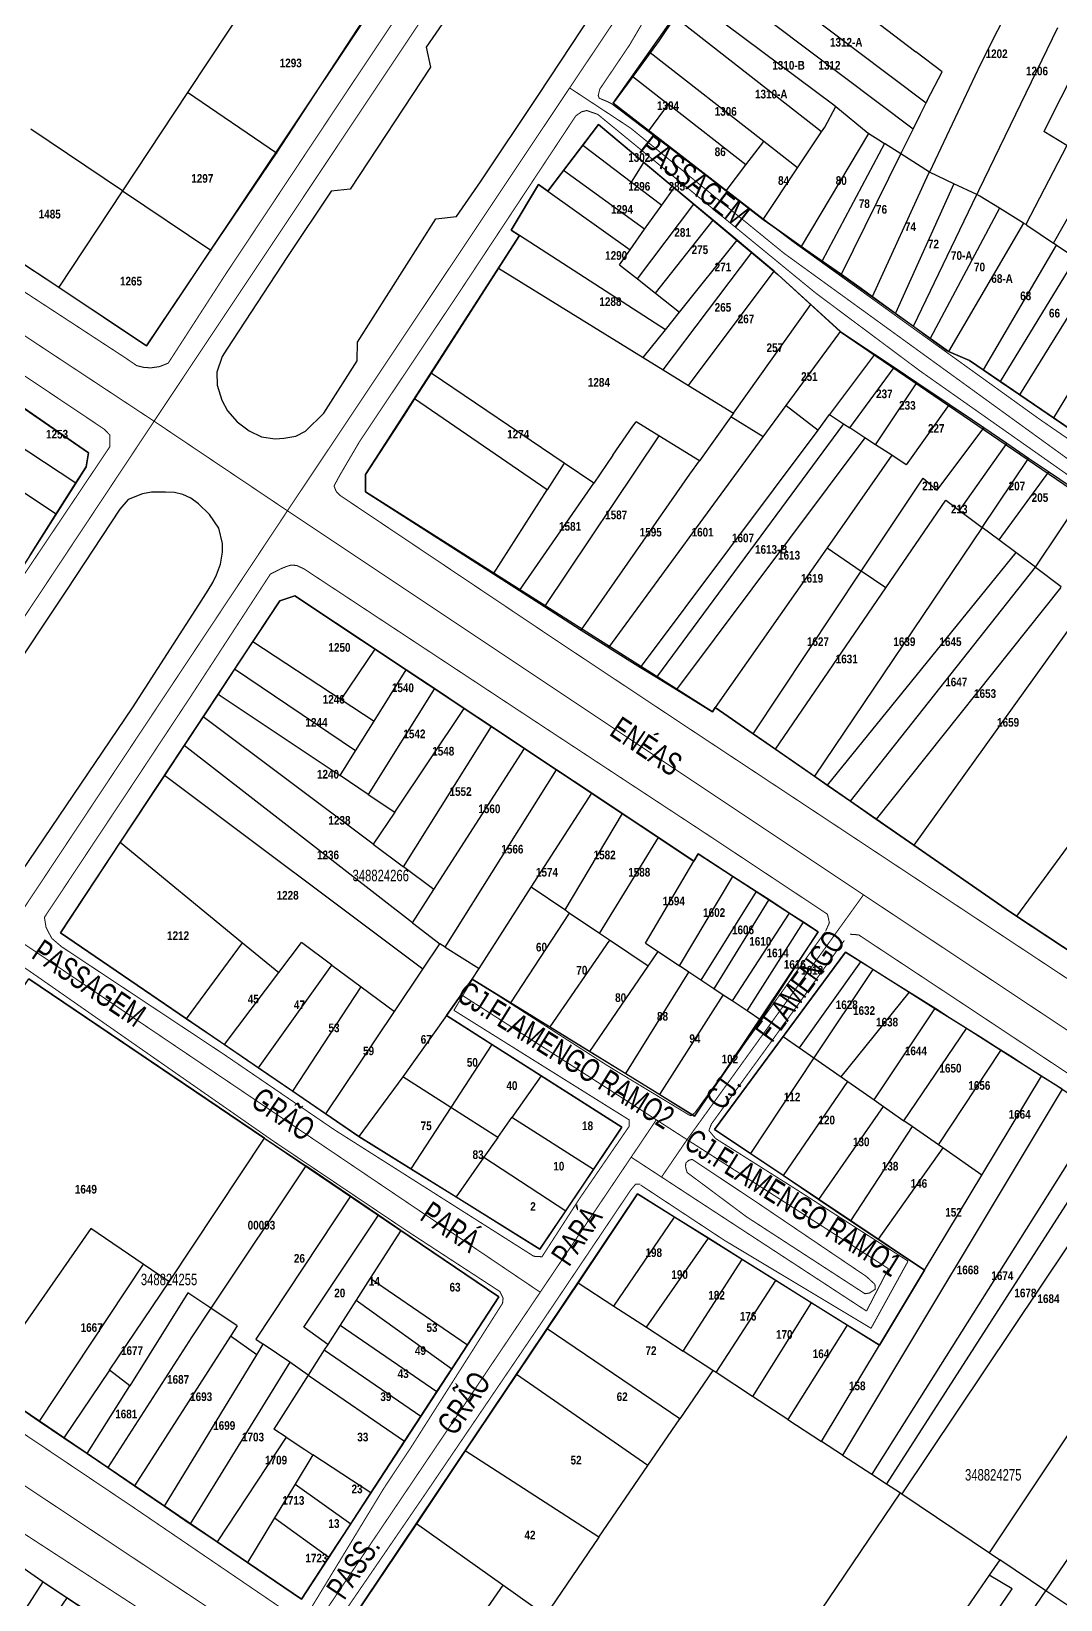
# Model space of a CAD drawing. Extents: x 203136 to 205923, y 4839890 to 4842982.
# Drawn here: x 204368.9 to 204547.4, y 4841901 to 4842173.1 of the extents above; entities that cross this region are included whole.
import ezdxf
from ezdxf.enums import TextEntityAlignment as Align

# ---------------------------------------------------------------- set-up
doc = ezdxf.new("R2010")
doc.units = 0
doc.header["$LTSCALE"] = 1.5
doc.header["$MEASUREMENT"] = 0
for name, color, linetype in [('CD_MALHA_LOTES', 40, 'CONTINUOUS'), ('CD_TXT_QUADRA', 7, 'CONTINUOUS'), ('RU-QUADRAS', 210, 'CONTINUOUS'), ('SV-EIXO-RUA-PAV', 20, 'CONTINUOUS'), ('SV-RUA-PAVIM-S-GUIA-C-GUIA', 7, 'CONTINUOUS'), ('SV-TXT-RUA-PAV-S-GUIA-C-GUIA', 7, 'CONTINUOUS'), ('Th_NmrPort', 1, 'CONTINUOUS')]:
    doc.layers.add(name, color=color, linetype=linetype)
doc.styles.add('ARIAL', font='ARIAL.TTF')
doc.styles.get("Standard").update_dxf_attribs({"font": 'swisscbo.ttf'})

msp = doc.modelspace()

# ---------------------------------------------------------------- linework, layer by layer
at = {"layer": 'CD_MALHA_LOTES', "linetype": 'Continuous'}
for p, q in [((204491.65, 4842192.95), (204522.32, 4842169.55)), ((204413.11, 4842188.38), (204395.97, 4842162.48)), ((204488.37, 4842187.63), (204524.1, 4842160.71)), ((204543.96, 4842188.12), (204533.51, 4842167.38)), ((204521.85, 4842156.14), (204485.71, 4842183.32)), ((204482.92, 4842179.13), (204508.08, 4842160.32)), ((204556.49, 4842179.51), (204544.51, 4842155.71)), ((204411.39, 4842151.94), (204428.27, 4842177.79)), ((204480.52, 4842175.56), (204477.81, 4842171.52)), ((204505.97, 4842155.63), (204480.52, 4842175.56)), ((204546.88, 4842173.68), (204533.2, 4842145.43)), ((204477.81, 4842171.52), (204476.24, 4842169.38)), ((204546.19, 4842136.31), (204566.69, 4842172.49)), ((204476.24, 4842169.38), (204473.21, 4842165.26)), ((204495.95, 4842153.96), (204476.24, 4842169.38)), ((204526.88, 4842166.07), (204522.32, 4842169.55)), ((204533.51, 4842167.38), (204524.67, 4842148.65)), ((204473.21, 4842165.26), (204469.78, 4842160.61)), ((204473.21, 4842165.26), (204479.36, 4842160.45)), ((204524.29, 4842161.09), (204526.88, 4842166.07)), ((204395.97, 4842162.48), (204384.68, 4842145.41)), ((204411.39, 4842151.94), (204395.97, 4842162.48)), ((204469.78, 4842160.61), (204475.94, 4842155.85)), ((204479.36, 4842160.45), (204475.94, 4842155.85)), ((204492.85, 4842149.91), (204479.36, 4842160.45)), ((204506.54, 4842156.48), (204508.43, 4842160.04)), ((204508.08, 4842160.32), (204508.43, 4842160.04)), ((204508.43, 4842160.04), (204514.07, 4842155.41)), ((204523.12, 4842158.72), (204524.1, 4842160.71)), ((204524.29, 4842161.09), (204524.1, 4842160.71)), ((204467.24, 4842156.9), (204464.55, 4842153.35)), ((204475.1, 4842150.35), (204467.24, 4842156.9)), ((204505.97, 4842155.63), (204506.54, 4842156.48)), ((204521.85, 4842156.14), (204523.12, 4842158.72)), ((204384.68, 4842145.41), (204368.8, 4842156.1)), ((204475.94, 4842155.85), (204489.42, 4842145.44)), ((204492.85, 4842149.91), (204495.95, 4842153.96)), ((204501.8, 4842149.38), (204495.95, 4842153.96)), ((204501.8, 4842149.38), (204505.97, 4842155.63)), ((204502.5, 4842135.77), (204514.17, 4842155.35)), ((204516.88, 4842153.62), (204506.09, 4842133.27)), ((204514.17, 4842155.35), (204514.07, 4842155.41)), ((204514.17, 4842155.35), (204515.88, 4842154.26)), ((204515.88, 4842154.26), (204516.88, 4842153.62)), ((204519.71, 4842151.81), (204516.88, 4842153.62)), ((204519.71, 4842151.81), (204521.85, 4842156.14)), ((204548.53, 4842153.28), (204544.51, 4842155.71)), ((204400.02, 4842135.11), (204411.39, 4842151.94)), ((204464.55, 4842153.35), (204461.2, 4842148.93)), ((204464.55, 4842153.35), (204472.97, 4842146.94)), ((204509.42, 4842130.94), (204519.71, 4842151.81)), ((204524.67, 4842148.65), (204519.71, 4842151.81)), ((204548.53, 4842153.28), (204541.38, 4842139.57)), ((204461.2, 4842148.93), (204458.48, 4842145.35)), ((204475.27, 4842138.74), (204461.2, 4842148.93)), ((204472.97, 4842146.94), (204475.1, 4842150.35)), ((204480.39, 4842145.94), (204475.1, 4842150.35)), ((204489.42, 4842145.44), (204492.85, 4842149.91)), ((204495.86, 4842140.46), (204501.8, 4842149.38)), ((204514.81, 4842127.11), (204524.59, 4842148.49)), ((204524.59, 4842148.49), (204524.67, 4842148.65)), ((204528.9, 4842146.64), (204524.67, 4842148.65)), ((204456.87, 4842146.5), (204452.12, 4842138.58)), ((204458.48, 4842145.35), (204456.87, 4842146.5)), ((204472.97, 4842146.94), (204478.25, 4842142.92)), ((204478.25, 4842142.92), (204480.39, 4842145.94)), ((204483.8, 4842143.09), (204480.39, 4842145.94)), ((204489.42, 4842145.44), (204495.86, 4842140.46)), ((204528.9, 4842146.64), (204518.78, 4842124.21)), ((204532.88, 4842144.76), (204528.9, 4842146.64)), ((204384.68, 4842145.41), (204373.62, 4842128.68)), ((204384.68, 4842145.41), (204400.02, 4842135.11)), ((204458.48, 4842145.35), (204472.74, 4842135.17)), ((204474.03, 4842130.14), (204483.8, 4842143.09)), ((204475.27, 4842138.74), (204478.25, 4842142.92)), ((204487.13, 4842140.31), (204483.8, 4842143.09)), ((204521.9, 4842121.93), (204532.88, 4842144.76)), ((204533.2, 4842145.43), (204532.88, 4842144.76)), ((204533.43, 4842144.5), (204532.88, 4842144.76)), ((204536.81, 4842142.4), (204533.43, 4842144.5)), ((204477.14, 4842127.67), (204487.13, 4842140.31)), ((204491.31, 4842136.83), (204487.13, 4842140.31)), ((204495.86, 4842140.46), (204496.56, 4842139.92)), ((204536.81, 4842142.4), (204524.81, 4842119.8)), ((204540.99, 4842139.81), (204536.81, 4842142.4)), ((204358.06, 4842138.94), (204373.62, 4842128.68)), ((204453.55, 4842137.66), (204449.91, 4842132)), ((204452.12, 4842138.58), (204453.55, 4842137.66)), ((204478.9, 4842121.32), (204453.55, 4842137.66)), ((204472.74, 4842135.17), (204475.27, 4842138.74)), ((204496.56, 4842139.92), (204502.5, 4842135.77)), ((204540.99, 4842139.81), (204527.96, 4842117.56)), ((204541.38, 4842139.57), (204540.99, 4842139.81)), ((204541.58, 4842139.44), (204541.38, 4842139.57)), ((204541.58, 4842139.44), (204546.19, 4842136.31)), ((204388.83, 4842118.53), (204400.02, 4842135.11)), ((204470.92, 4842132.6), (204472.74, 4842135.17)), ((204478.48, 4842114.36), (204493.86, 4842134.7)), ((204481.33, 4842124.35), (204491.31, 4842136.83)), ((204493.86, 4842134.7), (204491.31, 4842136.83)), ((204497.72, 4842131.48), (204493.86, 4842134.7)), ((204502.5, 4842135.77), (204506.09, 4842133.27)), ((204546.69, 4842135.97), (204533.99, 4842114.34)), ((204546.69, 4842135.97), (204546.19, 4842136.31)), ((204550.02, 4842133.71), (204546.69, 4842135.97)), ((204449.91, 4842132), (204438.23, 4842113.81)), ((204449.91, 4842132), (204475.03, 4842116.49)), ((204470.92, 4842132.6), (204474.03, 4842130.14)), ((204506.09, 4842133.27), (204509.42, 4842130.94)), ((204550.02, 4842133.71), (204536.96, 4842112.32)), ((204474.03, 4842130.14), (204477.14, 4842127.67)), ((204482.89, 4842111.64), (204497.72, 4842131.48)), ((204498.38, 4842130.93), (204497.72, 4842131.48)), ((204504.12, 4842125.68), (204498.38, 4842130.93)), ((204509.42, 4842130.94), (204512.85, 4842128.55)), ((204540.37, 4842110), (204553.52, 4842131.33)), ((204373.62, 4842128.68), (204388.83, 4842118.53)), ((204477.14, 4842127.67), (204481.33, 4842124.35)), ((204512.85, 4842128.55), (204514.81, 4842127.11)), ((204514.81, 4842127.11), (204518.78, 4842124.21)), ((204559.16, 4842127.45), (204546.22, 4842106.03)), ((204478.9, 4842121.32), (204481.33, 4842124.35)), ((204490.67, 4842106.83), (204504.12, 4842125.68)), ((204509.22, 4842121.02), (204504.12, 4842125.68)), ((204518.78, 4842124.21), (204521.9, 4842121.93)), ((204475.03, 4842116.49), (204478.9, 4842121.32)), ((204508.93, 4842120.62), (204509.22, 4842121.02)), ((204509.4, 4842120.86), (204509.22, 4842121.02)), ((204521.9, 4842121.93), (204524.81, 4842119.8)), ((204499.8, 4842108.16), (204508.93, 4842120.62)), ((204515.14, 4842117.02), (204509.4, 4842120.86)), ((204524.81, 4842119.8), (204527.76, 4842117.65)), ((204475.03, 4842116.49), (204478.48, 4842114.36)), ((204515.14, 4842117.02), (204507.35, 4842106.59)), ((204518.54, 4842114.74), (204515.14, 4842117.02)), ((204527.76, 4842117.65), (204527.96, 4842117.56)), ((204527.96, 4842117.56), (204531.6, 4842115.96)), ((204531.6, 4842115.96), (204533.99, 4842114.34)), ((204438.23, 4842113.81), (204435.34, 4842109.31)), ((204461.31, 4842098.19), (204438.23, 4842113.81)), ((204478.48, 4842114.36), (204482.89, 4842111.64)), ((204510.89, 4842104.27), (204518.54, 4842114.74)), ((204522.49, 4842112.09), (204518.54, 4842114.74)), ((204533.99, 4842114.34), (204536.96, 4842112.32)), ((204341.48, 4842110.27), (204373.19, 4842089.39)), ((204378.78, 4842099.96), (204360.71, 4842112.42)), ((204482.89, 4842111.64), (204490.67, 4842106.83)), ((204515.32, 4842101.37), (204522.49, 4842112.09)), ((204528.12, 4842108.32), (204522.49, 4842112.09)), ((204536.96, 4842112.32), (204540.37, 4842110)), ((204435.34, 4842109.31), (204433.41, 4842106.31)), ((204458.36, 4842093.56), (204435.34, 4842109.31)), ((204495.81, 4842102.72), (204499.8, 4842108.16)), ((204499.8, 4842108.16), (204505.35, 4842103.92)), ((204528.12, 4842108.32), (204520.64, 4842097.88)), ((204532.15, 4842105.62), (204528.12, 4842108.32)), ((204540.37, 4842110), (204546.22, 4842106.03)), ((204357.49, 4842107.33), (204376.6, 4842094.78)), ((204433.41, 4842106.31), (204426.85, 4842096.23)), ((204473.23, 4842104.57), (204473.78, 4842105.36)), ((204477.73, 4842102.93), (204473.78, 4842105.36)), ((204509.78, 4842105), (204477.33, 4842061.04)), ((204490.24, 4842106.23), (204484.79, 4842098.59)), ((204490.67, 4842106.83), (204490.24, 4842106.23)), ((204495.81, 4842102.72), (204490.24, 4842106.23)), ((204505.35, 4842103.92), (204507.35, 4842106.59)), ((204507.35, 4842106.59), (204509.78, 4842105)), ((204509.78, 4842105), (204510.89, 4842104.27)), ((204534.09, 4842104.3), (204532.15, 4842105.62)), ((204546.22, 4842106.03), (204551.44, 4842102.47)), ((204477.73, 4842102.93), (204457.9, 4842073.3)), ((204469.05, 4842066.19), (204495.81, 4842102.72)), ((204469.77, 4842099.56), (204473.23, 4842104.57)), ((204474.57, 4842062.74), (204505.35, 4842103.92)), ((204484.79, 4842098.59), (204477.73, 4842102.93)), ((204513.47, 4842102.58), (204480.79, 4842058.9)), ((204513.47, 4842102.58), (204510.89, 4842104.27)), ((204515.32, 4842101.37), (204513.47, 4842102.58)), ((204526.04, 4842093.49), (204534.09, 4842104.3)), ((204538.1, 4842101.57), (204534.09, 4842104.3)), ((204378.35, 4842097.55), (204378.78, 4842099.96)), ((204469.77, 4842099.56), (204466.43, 4842094.72)), ((204518.13, 4842099.53), (204506.92, 4842083.5)), ((204518.13, 4842099.53), (204515.32, 4842101.37)), ((204520.64, 4842097.88), (204518.13, 4842099.53)), ((204529.88, 4842089.97), (204538.1, 4842101.57)), ((204541.88, 4842099), (204538.1, 4842101.57)), ((204376.6, 4842094.78), (204378.35, 4842097.55)), ((204461.31, 4842098.19), (204458.36, 4842093.56)), ((204466.43, 4842094.72), (204461.31, 4842098.19)), ((204483.13, 4842096.26), (204484.79, 4842098.59)), ((204533.82, 4842087.03), (204541.88, 4842099)), ((204545.33, 4842096.66), (204536.73, 4842084.86)), ((204545.33, 4842096.66), (204541.88, 4842099)), ((204551.4, 4842092.53), (204545.33, 4842096.66)), ((204373.19, 4842089.39), (204376.6, 4842094.78)), ((204426.85, 4842096.23), (204426.85, 4842093.19)), ((204453.55, 4842076.09), (204466.43, 4842094.72)), ((204464.28, 4842069.21), (204483.13, 4842096.26)), ((204512.84, 4842079.44), (204523.57, 4842095.55)), ((204523.57, 4842095.55), (204525.81, 4842093.66)), ((204426.85, 4842093.19), (204449.07, 4842078.96)), ((204449.07, 4842078.96), (204458.36, 4842093.56)), ((204517.12, 4842076.51), (204527.55, 4842091.72)), ((204525.81, 4842093.66), (204526.04, 4842093.49)), ((204527.55, 4842091.72), (204529.88, 4842089.97)), ((204543.17, 4842080.3), (204551.4, 4842092.53)), ((204368.64, 4842082.19), (204373.19, 4842089.39)), ((204529.88, 4842089.97), (204533.82, 4842087.03)), ((204533.82, 4842087.03), (204504.72, 4842043.85)), ((204536.73, 4842084.86), (204533.82, 4842087.03)), ((204506.92, 4842083.5), (204487.53, 4842055.77)), ((204506.92, 4842083.5), (204512.84, 4842079.44)), ((204539.66, 4842082.67), (204536.73, 4842084.86)), ((204539.66, 4842082.67), (204506.92, 4842042.32)), ((204511, 4842039.5), (204543.05, 4842080.14)), ((204543.05, 4842080.14), (204539.66, 4842082.67)), ((204543.05, 4842080.14), (204543.17, 4842080.3)), ((204543.05, 4842080.14), (204547.55, 4842076.78)), ((204449.07, 4842078.96), (204453.55, 4842076.09)), ((204494.07, 4842051.23), (204512.84, 4842079.44)), ((204517.12, 4842076.51), (204512.84, 4842079.44)), ((204414.58, 4842075.17), (204411.95, 4842074.29)), ((204428.53, 4842065.89), (204414.58, 4842075.17)), ((204453.55, 4842076.09), (204457.9, 4842073.3)), ((204497.95, 4842048.54), (204517.12, 4842076.51)), ((204547.4, 4842076.55), (204515.44, 4842036.42)), ((204547.4, 4842076.55), (204547.55, 4842076.78)), ((204411.95, 4842074.29), (204407.3, 4842067.24)), ((204457.9, 4842073.3), (204464.28, 4842069.21)), ((204551.82, 4842073.47), (204521.98, 4842031.89)), ((204407.3, 4842067.24), (204404.13, 4842062.44)), ((204407.3, 4842067.24), (204422.64, 4842057.16)), ((204464.28, 4842069.21), (204469.05, 4842066.19)), ((204422.64, 4842057.16), (204428.53, 4842065.89)), ((204433.9, 4842062.32), (204428.53, 4842065.89)), ((204469.05, 4842066.19), (204469.3, 4842066)), ((204469.3, 4842066), (204474.57, 4842062.74)), ((204404.13, 4842062.44), (204401.27, 4842058.1)), ((204425.12, 4842048.25), (204404.13, 4842062.44)), ((204428.34, 4842053.41), (204433.9, 4842062.32)), ((204438.79, 4842059.06), (204433.9, 4842062.32)), ((204474.57, 4842062.74), (204477.33, 4842061.04)), ((204438.79, 4842059.06), (204427.32, 4842040.69)), ((204443.96, 4842055.63), (204438.79, 4842059.06)), ((204477.33, 4842061.04), (204480.79, 4842058.9)), ((204480.79, 4842058.9), (204487.02, 4842055.05)), ((204401.27, 4842058.1), (204398.66, 4842054.16)), ((204401.27, 4842058.1), (204422.44, 4842043.96)), ((204422.64, 4842057.16), (204428.34, 4842053.41)), ((204487.02, 4842055.05), (204487.53, 4842055.77)), ((204487.53, 4842055.77), (204494.07, 4842051.23)), ((204398.66, 4842054.16), (204395.39, 4842049.2)), ((204428.19, 4842032.07), (204398.66, 4842054.16)), ((204425.12, 4842048.25), (204428.34, 4842053.41)), ((204431.91, 4842037.63), (204443.96, 4842055.63)), ((204448.71, 4842052.47), (204443.96, 4842055.63)), ((204433.46, 4842028.13), (204448.71, 4842052.47)), ((204454.41, 4842048.68), (204448.71, 4842052.47)), ((204494.07, 4842051.23), (204497.95, 4842048.54)), ((204395.39, 4842049.2), (204391.94, 4842043.97)), ((204435.02, 4842018.44), (204395.39, 4842049.2)), ((204422.44, 4842043.96), (204425.12, 4842048.25)), ((204438.71, 4842024.2), (204454.41, 4842048.68)), ((204459.97, 4842044.98), (204454.41, 4842048.68)), ((204497.95, 4842048.54), (204504.72, 4842043.85)), ((204561.94, 4842049.83), (204539.81, 4842019.57)), ((204440.64, 4842014.21), (204459.97, 4842044.98)), ((204466.08, 4842040.91), (204459.97, 4842044.98)), ((204391.94, 4842043.97), (204384.3, 4842032.4)), ((204436.81, 4842010.39), (204391.94, 4842043.97)), ((204427.32, 4842040.69), (204422.44, 4842043.96)), ((204504.72, 4842043.85), (204506.92, 4842042.32)), ((204506.92, 4842042.32), (204511, 4842039.5)), ((204427.32, 4842040.69), (204431.91, 4842037.63)), ((204455.59, 4842024.58), (204466.08, 4842040.91)), ((204471.35, 4842037.41), (204466.08, 4842040.91)), ((204511, 4842039.5), (204515.44, 4842036.42)), ((204431.91, 4842037.63), (204428.19, 4842032.07)), ((204471.35, 4842037.41), (204461.41, 4842020.65)), ((204477.67, 4842033.21), (204471.35, 4842037.41)), ((204515.44, 4842036.42), (204521.98, 4842031.89)), ((204384.3, 4842032.4), (204373.93, 4842016.7)), ((204384.3, 4842032.4), (204405.52, 4842014.94)), ((204428.19, 4842032.07), (204433.46, 4842028.13)), ((204467.42, 4842016.58), (204477.67, 4842033.21)), ((204483.8, 4842029.13), (204477.67, 4842033.21)), ((204521.98, 4842031.89), (204538.73, 4842020.28)), ((204475.42, 4842014.89), (204483.8, 4842029.13)), ((204484.53, 4842030.37), (204483.8, 4842029.13)), ((204490.58, 4842026.46), (204484.53, 4842030.37)), ((204438.71, 4842024.2), (204433.46, 4842028.13)), ((204481.29, 4842010.98), (204490.58, 4842026.46)), ((204494.6, 4842023.85), (204490.58, 4842026.46)), ((204435.02, 4842018.44), (204438.71, 4842024.2)), ((204446.55, 4842010.52), (204455.59, 4842024.58)), ((204461.41, 4842020.65), (204455.59, 4842024.58)), ((204494.6, 4842023.85), (204485.04, 4842008.48)), ((204496.79, 4842022.44), (204494.6, 4842023.85)), ((204462.19, 4842020.12), (204461.41, 4842020.65)), ((204496.79, 4842022.44), (204487.3, 4842006.97)), ((204500.37, 4842020.12), (204496.79, 4842022.44)), ((204538.73, 4842020.28), (204539.81, 4842019.57)), ((204435.02, 4842018.44), (204439.75, 4842014.76)), ((204462.19, 4842020.12), (204452, 4842004.56)), ((204467.42, 4842016.58), (204462.19, 4842020.12)), ((204500.37, 4842020.12), (204490.43, 4842004.89)), ((204493.04, 4842003.14), (204502.8, 4842018.55)), ((204502.8, 4842018.55), (204500.37, 4842020.12)), ((204505.39, 4842016.87), (204502.8, 4842018.55)), ((204539.81, 4842019.57), (204554.65, 4842009.76)), ((204373.93, 4842016.7), (204395.79, 4842001.78)), ((204395.79, 4842001.78), (204405.52, 4842014.94)), ((204405.52, 4842014.94), (204411.8, 4842009.78)), ((204411.8, 4842009.78), (204415.72, 4842014.99)), ((204420.98, 4842011.09), (204415.72, 4842014.99)), ((204469.15, 4842015.41), (204458.83, 4842000.35)), ((204469.15, 4842015.41), (204467.42, 4842016.58)), ((204475.86, 4842010.88), (204469.15, 4842015.41)), ((204475.42, 4842014.89), (204477.6, 4842013.43)), ((204495.44, 4842001.55), (204505.39, 4842016.87)), ((204436.81, 4842010.39), (204439.75, 4842014.76)), ((204440.64, 4842014.21), (204439.75, 4842014.76)), ((204440.64, 4842014.21), (204446.55, 4842010.52)), ((204475.86, 4842010.88), (204477.6, 4842013.43)), ((204477.6, 4842013.43), (204481.29, 4842010.98)), ((204510.13, 4842013.3), (204499.31, 4841998.7)), ((204512.76, 4842011.64), (204510.13, 4842013.3)), ((204402.38, 4841997.28), (204411.8, 4842009.78)), ((204408.27, 4841993.26), (204420.98, 4842011.09)), ((204420.98, 4842011.09), (204426.08, 4842007.29)), ((204431.85, 4842003.01), (204436.81, 4842010.39)), ((204445.35, 4842008.65), (204446.55, 4842010.52)), ((204465.76, 4841996.08), (204475.86, 4842010.88)), ((204471.99, 4841992.25), (204482.94, 4842009.88)), ((204482.94, 4842009.88), (204481.29, 4842010.98)), ((204485.04, 4842008.48), (204482.94, 4842009.88)), ((204502.14, 4841996.72), (204512.76, 4842011.64)), ((204514.85, 4842010.32), (204504.64, 4841994.98)), ((204514.85, 4842010.32), (204512.76, 4842011.64)), ((204521.18, 4842006.32), (204514.85, 4842010.32)), ((204409.34, 4841981.06), (204368.46, 4842008.71)), ((204414.22, 4841989.2), (204426.08, 4842007.29)), ((204426.08, 4842007.29), (204431.85, 4842003.01)), ((204440.88, 4842002.32), (204445.35, 4842008.65)), ((204445.35, 4842008.65), (204452, 4842004.56)), ((204487.3, 4842006.97), (204485.04, 4842008.48)), ((204488.92, 4842005.89), (204487.3, 4842006.97)), ((204452, 4842004.56), (204458.83, 4842000.35)), ((204477.9, 4841988.61), (204488.92, 4842005.89)), ((204490.43, 4842004.89), (204488.92, 4842005.89)), ((204493.04, 4842003.14), (204490.43, 4842004.89)), ((204509.37, 4841991.68), (204521.18, 4842006.32)), ((204525.63, 4842003.51), (204521.18, 4842006.32)), ((204395.79, 4842001.78), (204402.38, 4841997.28)), ((204419.95, 4841985.29), (204431.85, 4842003.01)), ((204440.88, 4842002.32), (204433.32, 4841991.71)), ((204448.74, 4841997.32), (204440.88, 4842002.32)), ((204483.94, 4841984.89), (204495.44, 4842001.55)), ((204495.44, 4842001.55), (204493.04, 4842003.14)), ((204515.08, 4841987.7), (204525.63, 4842003.51)), ((204531.09, 4842000.06), (204525.63, 4842003.51)), ((204458.83, 4842000.35), (204465.76, 4841996.08)), ((204499.31, 4841998.7), (204487.37, 4841982.58)), ((204499.31, 4841998.7), (204502.14, 4841996.72)), ((204520.24, 4841984.09), (204531.09, 4842000.06)), ((204537.07, 4841996.28), (204531.09, 4842000.06)), ((204402.38, 4841997.28), (204408.27, 4841993.26)), ((204448.74, 4841997.32), (204441.64, 4841986.37)), ((204457.3, 4841991.88), (204448.74, 4841997.32)), ((204465.76, 4841996.08), (204471.99, 4841992.25)), ((204502.14, 4841996.72), (204504.64, 4841994.98)), ((204526.27, 4841979.89), (204537.07, 4841996.28)), ((204544.11, 4841991.84), (204537.07, 4841996.28)), ((204408.27, 4841993.26), (204414.22, 4841989.2)), ((204504.64, 4841994.98), (204493.62, 4841978.39)), ((204504.64, 4841994.98), (204509.37, 4841991.68)), ((204433.32, 4841991.71), (204425.7, 4841981.36)), ((204441.64, 4841986.37), (204433.32, 4841991.71)), ((204457.3, 4841991.88), (204452.22, 4841984.63)), ((204471.31, 4841982.96), (204457.3, 4841991.88)), ((204471.99, 4841992.25), (204477.9, 4841988.61)), ((204499.36, 4841974.55), (204510.54, 4841990.86)), ((204509.37, 4841991.68), (204510.54, 4841990.86)), ((204510.54, 4841990.86), (204515.08, 4841987.7)), ((204533.77, 4841974.65), (204544.11, 4841991.84)), ((204547.69, 4841989.54), (204544.11, 4841991.84)), ((204414.22, 4841989.2), (204419.95, 4841985.29)), ((204477.9, 4841988.61), (204483.94, 4841984.89)), ((204547.69, 4841989.54), (204509.62, 4841926.05)), ((204515.08, 4841987.7), (204516.72, 4841986.55)), ((204419.95, 4841985.29), (204425.7, 4841981.36)), ((204441.64, 4841986.37), (204434.73, 4841975.72)), ((204449.78, 4841981.15), (204441.64, 4841986.37)), ((204505.5, 4841970.43), (204516.72, 4841986.55)), ((204554.06, 4841985.33), (204514.71, 4841922.73)), ((204516.72, 4841986.55), (204520.24, 4841984.09)), ((204449.78, 4841981.15), (204452.22, 4841984.63)), ((204466.38, 4841975.6), (204452.22, 4841984.63)), ((204466.38, 4841975.6), (204471.31, 4841982.96)), ((204487.37, 4841982.58), (204493.62, 4841978.39)), ((204521.7, 4841983.07), (204511.01, 4841966.74)), ((204557.15, 4841983.28), (204517.2, 4841921.11)), ((204521.7, 4841983.07), (204520.24, 4841984.09)), ((204526.27, 4841979.89), (204521.7, 4841983.07)), ((204392.78, 4841956.13), (204409.34, 4841981.06)), ((204409.34, 4841981.06), (204416.46, 4841976.23)), ((204425.7, 4841981.36), (204434.73, 4841975.72)), ((204449.78, 4841981.15), (204447.39, 4841977.74)), ((204560.98, 4841980.75), (204519.87, 4841919.36)), ((204527.02, 4841979.36), (204526.27, 4841979.89)), ((204447.39, 4841977.74), (204442.55, 4841970.85)), ((204447.39, 4841977.74), (204461.58, 4841968.43)), ((204493.62, 4841978.39), (204499.36, 4841974.55)), ((204527.02, 4841979.36), (204515.8, 4841963.53)), ((204533.77, 4841974.65), (204527.02, 4841979.36)), ((204416.46, 4841976.23), (204400.03, 4841951.54)), ((204424.21, 4841970.98), (204416.46, 4841976.23)), ((204434.73, 4841975.72), (204442.55, 4841970.85)), ((204461.58, 4841968.43), (204466.38, 4841975.6)), ((204499.36, 4841974.55), (204505.5, 4841970.43)), ((204523.83, 4841958.15), (204533.77, 4841974.65)), ((204474.05, 4841971.37), (204463.72, 4841955.98)), ((204480.45, 4841967.37), (204474.05, 4841971.37)), ((204424.21, 4841970.98), (204407.83, 4841946.19)), ((204429.09, 4841967.68), (204424.21, 4841970.98)), ((204442.55, 4841970.85), (204457.11, 4841961.77)), ((204505.5, 4841970.43), (204511.01, 4841966.74)), ((204535.09, 4841909.12), (204576.12, 4841970.74)), ((204416.14, 4841948.26), (204429.09, 4841967.68)), ((204432.97, 4841965.06), (204429.09, 4841967.68)), ((204457.11, 4841961.77), (204461.58, 4841968.43)), ((204469.95, 4841951.92), (204480.45, 4841967.37)), ((204486.35, 4841963.68), (204480.45, 4841967.37)), ((204511.01, 4841966.74), (204515.8, 4841963.53)), ((204379.16, 4841965.4), (204360.54, 4841938.56)), ((204388.27, 4841959.2), (204379.16, 4841965.4)), ((204432.97, 4841965.06), (204427.67, 4841956.78)), ((204449.99, 4841953.54), (204432.97, 4841965.06)), ((204475.59, 4841948.24), (204486.35, 4841963.68)), ((204492.17, 4841960.03), (204486.35, 4841963.68)), ((204515.8, 4841963.53), (204523.83, 4841958.15)), ((204388.27, 4841959.2), (204370.24, 4841931.97)), ((204392.78, 4841956.13), (204388.27, 4841959.2)), ((204481.94, 4841944.1), (204492.17, 4841960.03)), ((204498.04, 4841956.36), (204492.17, 4841960.03)), ((204523.83, 4841958.15), (204515.99, 4841945.12)), ((204382.4, 4841940.78), (204392.78, 4841956.13)), ((204427.67, 4841956.78), (204425.2, 4841952.92)), ((204427.67, 4841956.78), (204444.54, 4841945.19)), ((204463.72, 4841955.98), (204458.35, 4841947.98)), ((204463.72, 4841955.98), (204469.95, 4841951.92)), ((204487.66, 4841940.37), (204498.04, 4841956.36)), ((204504.18, 4841952.51), (204498.04, 4841956.36)), ((204396.02, 4841954.23), (204385.93, 4841938.1)), ((204400.03, 4841951.54), (204396.02, 4841954.23)), ((204425.2, 4841952.92), (204422.43, 4841948.6)), ((204425.2, 4841952.92), (204441.83, 4841941.05)), ((204444.54, 4841945.19), (204449.99, 4841953.54)), ((204504.18, 4841952.51), (204493.96, 4841936.26)), ((204510.39, 4841948.63), (204504.18, 4841952.51)), ((204400.03, 4841951.54), (204396.73, 4841946.57)), ((204404.55, 4841948.5), (204400.03, 4841951.54)), ((204469.95, 4841951.92), (204475.59, 4841948.24)), ((204404.55, 4841948.5), (204403.39, 4841946.69)), ((204420.31, 4841945.28), (204416.14, 4841948.26)), ((204422.43, 4841948.6), (204420.31, 4841945.28)), ((204422.43, 4841948.6), (204439.24, 4841937.08)), ((204458.35, 4841947.98), (204453.02, 4841940.03)), ((204481.38, 4841932.37), (204458.35, 4841947.98)), ((204475.59, 4841948.24), (204481.94, 4841944.1)), ((204510.39, 4841948.63), (204500.1, 4841932.26)), ((204515.99, 4841945.12), (204510.39, 4841948.63)), ((204396.73, 4841946.57), (204382.12, 4841923.9)), ((204403.39, 4841946.69), (204386.77, 4841920.74)), ((204407.96, 4841943.46), (204403.39, 4841946.69)), ((204407.83, 4841946.19), (204409.1, 4841945.32)), ((204407.96, 4841943.46), (204409.1, 4841945.32)), ((204413.69, 4841942.17), (204409.1, 4841945.32)), ((204419.69, 4841944.32), (204416.91, 4841939.96)), ((204420.31, 4841945.28), (204419.69, 4841944.32)), ((204419.69, 4841944.32), (204436.45, 4841932.81)), ((204441.83, 4841941.05), (204444.54, 4841945.19)), ((204487.1, 4841940.74), (204481.94, 4841944.1)), ((204505.96, 4841928.44), (204515.99, 4841945.12)), ((204391.99, 4841917.19), (204407.96, 4841943.46)), ((204413.69, 4841942.17), (204396.45, 4841914.16)), ((204416.91, 4841939.96), (204413.69, 4841942.17)), ((204382.4, 4841940.78), (204374.49, 4841929.08)), ((204385.93, 4841938.1), (204382.4, 4841940.78)), ((204416.91, 4841939.96), (204410.92, 4841930.59)), ((204416.91, 4841939.96), (204433.63, 4841928.49)), ((204439.24, 4841937.08), (204441.83, 4841941.05)), ((204453.02, 4841940.03), (204444.15, 4841926.81)), ((204475.83, 4841924.25), (204453.02, 4841940.03)), ((204487.1, 4841940.74), (204481.38, 4841932.37)), ((204487.66, 4841940.37), (204487.1, 4841940.74)), ((204493.96, 4841936.26), (204487.66, 4841940.37)), ((204360.54, 4841938.56), (204370.24, 4841931.97)), ((204378.56, 4841926.32), (204385.93, 4841938.1)), ((204436.45, 4841932.81), (204439.24, 4841937.08)), ((204500.1, 4841932.26), (204493.96, 4841936.26)), ((204370.24, 4841931.97), (204374.49, 4841929.08)), ((204413.06, 4841929.19), (204410.92, 4841930.59)), ((204433.63, 4841928.49), (204436.45, 4841932.81)), ((204475.83, 4841924.25), (204481.38, 4841932.37)), ((204500.1, 4841932.26), (204505.96, 4841928.44)), ((204565.4, 4841932.67), (204544.88, 4841902.54)), ((204374.49, 4841929.08), (204378.56, 4841926.32)), ((204413.06, 4841929.19), (204401.12, 4841910.99)), ((204413.06, 4841929.19), (204416.31, 4841927.05)), ((204427.77, 4841919.52), (204433.63, 4841928.49)), ((204509.62, 4841926.05), (204505.96, 4841928.44)), ((204378.56, 4841926.32), (204382.12, 4841923.9)), ((204417.72, 4841926.12), (204414.61, 4841921)), ((204416.31, 4841927.05), (204417.72, 4841926.12)), ((204427.77, 4841919.52), (204417.72, 4841926.12)), ((204444.15, 4841926.81), (204435.67, 4841914.16)), ((204467.33, 4841911.8), (204444.15, 4841926.81)), ((204509.62, 4841926.05), (204514.71, 4841922.73)), ((204382.12, 4841923.9), (204386.77, 4841920.74)), ((204467.33, 4841911.8), (204475.83, 4841924.25)), ((204514.71, 4841922.73), (204517.2, 4841921.11)), ((204386.77, 4841920.74), (204391.99, 4841917.19)), ((204414.61, 4841921), (204411.07, 4841915.16)), ((204414.61, 4841921), (204424.27, 4841914.17)), ((204517.2, 4841921.11), (204519.63, 4841919.51)), ((204391.99, 4841917.19), (204396.45, 4841914.16)), ((204424.27, 4841914.17), (204427.77, 4841919.52)), ((204479.07, 4841859.5), (204519.63, 4841919.51)), ((204519.63, 4841919.51), (204519.87, 4841919.36)), ((204519.87, 4841919.36), (204535.09, 4841909.12)), ((204396.45, 4841914.16), (204401.12, 4841910.99)), ((204411.07, 4841915.16), (204406.37, 4841907.42)), ((204411.07, 4841915.16), (204420.47, 4841908.35)), ((204420.47, 4841908.35), (204424.27, 4841914.17)), ((204435.67, 4841914.16), (204423.39, 4841895.86)), ((204450.65, 4841903.52), (204435.67, 4841914.16)), ((204467.33, 4841911.8), (204458.06, 4841898.26)), ((204401.12, 4841910.99), (204406.37, 4841907.42)), ((204535.09, 4841909.12), (204536.88, 4841907.92)), ((204370.88, 4841904.05), (204367.45, 4841906.47)), ((204406.37, 4841907.42), (204415.72, 4841901.07)), ((204415.72, 4841901.07), (204420.47, 4841908.35)), ((204536.88, 4841907.92), (204535.03, 4841905.25)), ((204544.88, 4841902.54), (204536.88, 4841907.92)), ((204370.88, 4841904.05), (204361.39, 4841889.45)), ((204375.03, 4841901.31), (204370.88, 4841904.05)), ((204450.65, 4841903.52), (204438.5, 4841886)), ((204458.06, 4841898.26), (204450.65, 4841903.52)), ((204535.03, 4841905.25), (204524.46, 4841889.93)), ((204539.02, 4841902.86), (204535.03, 4841905.25)), ((204375.03, 4841901.31), (204365.05, 4841886.72)), ((204379.88, 4841898.1), (204375.03, 4841901.31)), ((204528.3, 4841887.12), (204539.02, 4841902.86)), ((204532.3, 4841884.19), (204544.88, 4841902.54)), ((204548.85, 4841899.87), (204544.88, 4841902.54))]:
    msp.add_line(p, q, dxfattribs=at)
for p in [(204411.39, 4842151.94), (204400.02, 4842135.11), (204373.62, 4842128.68), (204376.6, 4842094.78), (204373.19, 4842089.39)]:
    msp.add_point(p, dxfattribs=at)
at = {"layer": 'RU-QUADRAS', "color": 6, "linetype": 'Continuous'}
for points in [[(204132.71, 4842288.8), (204211.79, 4842408.11), (204359.91, 4842309.92), (204468.26, 4842237.42), (204388.83, 4842118.53)], [(204130.92, 4842095.8), (204202.61, 4842215.45), (204302.25, 4842149.23), (204303.49, 4842151.09), (204337.19, 4842128.32), (204335.55, 4842126.27), (204343.13, 4842121.03), (204343.98, 4842122.16), (204354.8, 4842115.81), (204356.49, 4842118.22), (204362.21, 4842114.79), (204360.71, 4842112.42), (204378.78, 4842099.96), (204378.35, 4842097.55), (204365.22, 4842076.79), (204362.4, 4842078.45), (204297.53, 4841979.61), (204223.18, 4842029.79), (204161.34, 4842070), (204131.58, 4842090.77)], [(204426.85, 4842093.19), (204426.85, 4842096.23), (204453.55, 4842137.66), (204452.12, 4842138.58), (204456.87, 4842146.5), (204458.48, 4842145.35), (204467.24, 4842156.9), (204498.38, 4842130.93), (204509.26, 4842120.98), (204576.71, 4842074.92), (204679.49, 4842006.18), (204717.06, 4841982.25), (204714.01, 4841977.08), (204717.44, 4841975.46), (204683.53, 4841923.71), (204640.57, 4841951.27), (204620.12, 4841966.52), (204538.73, 4842020.28), (204487.53, 4842055.77), (204487.02, 4842055.05)], [(204373.93, 4842016.7), (204411.95, 4842074.29), (204414.58, 4842075.17), (204483.8, 4842029.13), (204484.53, 4842030.37), (204505.39, 4842016.87), (204483.94, 4841984.89), (204445.35, 4842008.65), (204440.88, 4842002.32), (204471.31, 4841982.96), (204457.11, 4841961.77), (204425.7, 4841981.36)], [(204333.79, 4841956.73), (204368.46, 4842008.71), (204449.99, 4841953.54), (204415.72, 4841901.07)]]:
    msp.add_lwpolyline(points, close=True, dxfattribs=at)
for points in [[(204469.78, 4842160.61), (204485.34, 4842182.73, -0.0194964018), (204504, 4842211.87), (204507.66, 4842213.03), (204571.97, 4842168.87), (204572.65, 4842170), (204611.53, 4842145.98), (204610.24, 4842143.9, 0.005205499), (204761.51, 4842044.69), (204761.83, 4842043.03), (204723.29, 4841984.22), (204636.88, 4842043.85), (204615.67, 4842059.01), (204611.06, 4842061.77), (204531.6, 4842115.96), (204527.96, 4842117.56), (204496.56, 4842139.92)], [(204423.39, 4841895.86), (204474.05, 4841971.37), (204515.99, 4841945.12), (204523.83, 4841958.15), (204487.37, 4841982.58), (204510.13, 4842013.3, -0.0104567542), (204592.58, 4841959.85), (204621.72, 4841939.29), (204620.94, 4841938.08, -0.0116909412), (204671.01, 4841905.83), (204656.54, 4841883.87), (204657.28, 4841883.34), (204630.26, 4841845.42), (204618.6, 4841827.87), (204566.5, 4841863.04), (204565.33, 4841861.32), (204551.14, 4841870.38), (204524.46, 4841889.93), (204495.86, 4841848.54)], [(204281.3, 4841879.23), (204302.41, 4841908.32, 0.0150317195), (204412.82, 4841831.5), (204415.27, 4841835.07), (204304.86, 4841913.12), (204322.24, 4841938.23), (204370.89, 4841904.06), (204515.87, 4841806.98), (204479.56, 4841751.59, 0.009734503), (204387.95, 4841811.08), (204386.59, 4841808.87, -0.007983724)]]:
    msp.add_lwpolyline(points, format="xyb", close=True, dxfattribs=at)
at = {"layer": 'SV-EIXO-RUA-PAV', "const_width": 0.18, "flags": 128}
for points in [[(203686.39953, 4841049.541978), (203692.54943, 4841058.743734), (203749.763, 4841143.981473), (203780.754332, 4841190.6698), (203801.503, 4841221.7458), (203841.206856, 4841280.544557), (203883.1664, 4841344.0556), (203932.166221, 4841417.194802), (203983.243296, 4841493.9438), (204024.317884, 4841554.89701), (204044.434599, 4841585.5919), (204112.74, 4841687.823359), (204118.336724, 4841695.482033), (204206.94601, 4841829.2385), (204298.345112, 4841966.997973), (204390.162441, 4842105.446938), (204453.930388, 4842201.1731)], [(203719.944, 4841049.3658), (203773.009517, 4841127.017798), (203864.408033, 4841265.334897), (203955.51211, 4841401.724634), (204047.25663, 4841539.716778), (204077.8325, 4841585.3865), (204135.716023, 4841672.506011), (204141.312746, 4841679.87012), (204230.198456, 4841813.486843), (204274.2308, 4841880.6254), (204297.5478, 4841915.677), (204321.480187, 4841951.454095), (204364.7409, 4842016.6862), (204413.297516, 4842089.90306), (204462.2522, 4842163.2717), (204487.643986, 4842201.1725)], [(204245.151716, 4842201.1767), (204390.162441, 4842105.446938), (204413.297516, 4842089.90306), (204513.2362, 4842023.275), (204636.875485, 4841941.1215)], [(204462.2522, 4842163.2717), (204472.821002, 4842156.3093)], [(204472.821, 4842156.3093), (204499.436521, 4842134.5902)], [(204499.4365, 4842134.5902), (204555.54308, 4842093.9255)], [(204513.2362, 4842023.275), (204482.628954, 4841980.799268), (204478.202451, 4841974.3087)], [(204364.7409, 4842016.6862), (204457.151153, 4841954.3263)], [(204443.7089, 4842005.7828), (204477.2983, 4841984.2388), (204482.628954, 4841980.799268), (204517.565062, 4841958.4119)], [(204477.2983, 4841984.2388), (204472.9313, 4841977.755), (204457.151153, 4841954.3263), (204413.88231, 4841890.0854)], [(204472.9313, 4841977.755), (204478.202451, 4841974.3087), (204513.762569, 4841951.0595)], [(204517.565, 4841958.4119), (204513.762569, 4841951.0595)]]:
    msp.add_lwpolyline(points, dxfattribs=at)
at = {"layer": 'SV-EIXO-RUA-PAV', "const_width": 0.18}
msp.add_lwpolyline([(204636.872014, 4841741.2499), (204606.4613, 4841761.5476), (204591.148406, 4841771.795777), (204552.7787, 4841797.3783), (204525.2477, 4841815.754), (204493.4225, 4841836.9959), (204413.88231, 4841890.0854), (204321.480187, 4841951.454095), (204298.345112, 4841966.997973), (204246.4131, 4842001.8635), (204167.2777, 4842054.6827), (204133.126414, 4842077.4772), (204124.9142, 4842082.9585), (204110.888486, 4842092.131486), (204109.19049, 4842093.4533), (204026.857666, 4842148.224845), (204016.23189, 4842155.37681)], dxfattribs=at)
at = {"layer": 'SV-RUA-PAVIM-S-GUIA-C-GUIA', "linetype": 'Continuous', "const_width": 0.18, "flags": 128}
for points in [[(204236.044654, 4842201.176916), (204248.91, 4842192.65), (204276.8, 4842173.88), (204304, 4842155.99), (204340.24, 4842131.7), (204381.53, 4842104.05), (204382.51, 4842103.03), (204382.48, 4842101.01), (204363.05, 4842072.04), (204342.21, 4842040.18)], [(204449.35, 4842201.17), (204424.25, 4842163.61), (204402.51, 4842130.85), (204392.61, 4842115.52), (204391.12, 4842114.92), (204389.63, 4842114.71), (204388.43, 4842114.77), (204387.15, 4842115.09), (204385.01, 4842116.55), (204352.07, 4842138.08), (204290.14, 4842179.42), (204257.91, 4842201.07), (204257.755031, 4842201.176541)], [(204636.877233, 4842041.821871), (204627.71, 4842048.02), (204612.755, 4842059.005), (204591.8, 4842072.87), (204571.18, 4842086.9), (204543.6, 4842105.92), (204500.92, 4842136.65), (204469.5, 4842160.56), (204468.88, 4842160.86), (204468.08, 4842161.21), (204467.4, 4842161.48), (204467.21, 4842161.94), (204467.49, 4842163.07), (204472.66, 4842170.73), (204479.79, 4842182.86), (204492.64, 4842201.17)], [(204601.31, 4841974.27), (204559.13, 4842001.77), (204519.83, 4842027.76), (204482.19, 4842052.65), (204460.08, 4842067.33), (204422.44, 4842092.56), (204421.78, 4842093.22), (204421.38, 4842094.21), (204422.37, 4842096.05), (204425.86, 4842102), (204443.05, 4842127.72), (204463.32, 4842158.42), (204464.32, 4842159.13), (204465.23, 4842159.35), (204467.14, 4842158.68), (204504.91, 4842127.71), (204523.14, 4842114.1), (204558.45, 4842089.25), (204596.8, 4842063.53), (204611.2, 4842053.8), (204630.15, 4842040.84), (204636.877137, 4842036.28194)], [(204506.99, 4842019.91), (204485.98, 4842033.84), (204456.22, 4842053.41), (204416.18, 4842079.82), (204414.9, 4842080.42), (204413.87, 4842080.48), (204413.07, 4842080.22), (204412.05, 4842079.8), (204410.33, 4842078.91), (204396.49, 4842057.65), (204385.97, 4842041.73), (204371.14, 4842019.37), (204371.42, 4842017.62), (204372.4, 4842015.74), (204374.08, 4842014.29)], [(204590.87, 4841964.54), (204562.26, 4841983.3), (204530.93, 4842004.07), (204512.39, 4842016.33)], [(204374.08, 4842014.29), (204402.27, 4841995.6), (204421.47, 4841982.49), (204456.04, 4841960.56), (204457.46, 4841960.48), (204464.01, 4841970.63), (204472.59, 4841983.12), (204472.56, 4841984.24), (204442.18, 4842003.23)], [(204416.94, 4841898.77), (204430.04, 4841920.34), (204434.69, 4841927.34), (204450.62, 4841952.41), (204450.71, 4841953.29), (204450.16, 4841954.44), (204434.27, 4841964.8), (204410.83, 4841980.56), (204368.71, 4842009.93), (204367.54, 4842010.72), (204366.82, 4842010.94), (204366.04, 4842010.39), (204365.37, 4842009.64), (204350.68, 4841988.81), (204337.17, 4841968.62), (204330.49, 4841958.69), (204330.05, 4841957.45), (204329.83, 4841956.28), (204330.12, 4841955.04), (204330.61, 4841954.15), (204332.19, 4841953.06), (204363.17, 4841932.72), (204386.6, 4841916.98), (204413.59, 4841898.6)], [(204494.76, 4841969.89), (204483.52, 4841977.37), (204482.93, 4841977.22), (204482.4, 4841976.75), (204482.37, 4841976.08)], [(204482.37, 4841976.08), (204482.63, 4841975.1), (204492.92, 4841967.43), (204513.48, 4841954.07), (204514.26, 4841954.18), (204515.29, 4841954.86), (204515.22, 4841955.69), (204513.72, 4841957.07), (204494.76, 4841969.89)], [(204494.12, 4841844.78), (204487.36, 4841849.27), (204423.05, 4841892.81), (204421.42, 4841895.18), (204421.59, 4841896.24), (204422.38, 4841897.67), (204437.25, 4841919.38), (204457.16, 4841948.73), (204472.86, 4841972.06), (204473.69, 4841973.05), (204474.34, 4841973.09), (204474.53, 4841973.05)]]:
    msp.add_lwpolyline(points, dxfattribs=at)
at = {"layer": 'SV-RUA-PAVIM-S-GUIA-C-GUIA'}
for points in [[(204456.93, 4842162.13), (204473.73, 4842187.67)], [(204447.4, 4842184.97), (204437.36, 4842170.32)], [(204437.36, 4842170.32), (204438.14, 4842166.9)], [(204438.14, 4842166.9), (204424.19, 4842145.73)], [(204446.82, 4842146.98), (204456.93, 4842162.13)], [(204424.19, 4842145.73), (204420.87, 4842145.35)], [(204442.6, 4842140.96), (204446.82, 4842146.98)], [(204420.87, 4842145.35), (204413.32, 4842134.03)], [(204425.44, 4842119.15), (204439.02, 4842140.55)], [(204439.02, 4842140.55), (204442.6, 4842140.96)], [(204413.32, 4842134.03), (204402.76, 4842117.95)], [(204425.38, 4842115.93), (204425.44, 4842119.15)], [(204402.76, 4842117.95), (204401.951246, 4842116.677867), (204401.026776, 4842113.953561), (204401.128931, 4842111.712577), (204401.930824, 4842109.089465), (204402.911583, 4842107.225396), (204404.546843, 4842105.345586), (204406.651438, 4842103.774003), (204408.777322, 4842102.750428), (204411.172277, 4842102.399154), (204412.683767, 4842102.513022), (204414.762554, 4842102.852343), (204416.41, 4842103.71)], [(204419.59, 4842106.84), (204425.38, 4842115.93)], [(204416.41, 4842103.71), (204419.59, 4842106.84)], [(204385.65, 4842091.86), (204384.21, 4842090.2)], [(204388.13, 4842092.84), (204385.65, 4842091.86)], [(204397.9, 4842073.61), (204398.725736, 4842074.874518), (204399.551951, 4842076.150835), (204400.32946, 4842077.452318), (204401.009077, 4842078.792332), (204401.68, 4842080.67), (204402.01, 4842082.74), (204402.02509, 4842084.24603), (204401.386723, 4842086.881118), (204399.765445, 4842089.251647), (204397.877848, 4842091.113568), (204396.53, 4842092.11), (204395.154567, 4842092.721435), (204393.681832, 4842093.054541), (204392.147566, 4842093.150762), (204389.716196, 4842093.15237), (204388.13, 4842092.84)], [(204384.21, 4842090.2), (204374.99, 4842076.16)], [(204374.99, 4842076.16), (204353.42, 4842043.8)], [(204386.44, 4842055.72), (204397.9, 4842073.61)], [(204365.93, 4842025.45), (204386.44, 4842055.72)]]:
    msp.add_lwpolyline(points, dxfattribs=at)
at = {"layer": 'SV-RUA-PAVIM-S-GUIA-C-GUIA', "const_width": 0.18}
for points in [[(204506.99, 4842019.91), (204507.320868, 4842018.433008), (204506.653496, 4842016.938723)], [(204506.520835, 4842016.74923), (204484.01, 4841985.5)], [(204509.896472, 4842015.342714), (204497.48, 4841998.14)], [(204512.39, 4842016.33), (204510.873423, 4842016.440376)], [(204445.42, 4842008.64), (204442.18, 4842003.23)], [(204468.96, 4841993.55), (204445.42, 4842008.64)], [(204497.48, 4841998.14), (204486.87, 4841983.54)], [(204482.89, 4841985.13), (204468.96, 4841993.55)], [(204483.32, 4841984.94), (204482.89, 4841985.13)], [(204484.01, 4841985.5), (204483.32, 4841984.94)], [(204486.87, 4841983.54), (204486.41, 4841982.38)], [(204486.41, 4841982.38), (204487.58, 4841980.99)], [(204487.58, 4841980.99), (204501.11, 4841972.46)], [(204489.06, 4841963.36), (204474.56, 4841972.93)], [(204501.11, 4841972.46), (204520.97, 4841959.72)], [(204514.55, 4841948.07), (204489.06, 4841963.36)], [(204520.97, 4841959.72), (204514.55, 4841948.07)], [(204388.88, 4841898.6), (204365.4, 4841913.87)]]:
    msp.add_lwpolyline(points, dxfattribs=at)

# ---------------------------------------------------------------- texts
at = {"layer": 'CD_TXT_QUADRA', "linetype": 'Continuous', "style": 'ARIAL', "width": 0.7}
for s, p in [('348824266', (204424.59, 4842025.63)), ('348824255', (204387.862411, 4841955.544516)), ('348824275', (204530.85, 4841921.64))]:
    msp.add_text(s, height=2, dxfattribs=at).set_placement(p)
at = {"layer": 'SV-TXT-RUA-PAV-S-GUIA-C-GUIA', "style": 'ARIAL', "width": 0.7}
for s, rotation, p in [('PASSAGEM', 322, (204474.064297, 4842152.304892)), ('ENÉAS', 326, (204468.9572, 4842051.0966)), ('PASSAGEM                      GRÃO                      PARÁ', 326, (204368.676, 4842012.4404)), ('CJ.        FLAMENGO', 54, (204488.8065, 4841985.676071)), ('CJ.FLAMENGO RAMO2', 328, (204442.3979, 4842005.1134)), ('CJ.FLAMENGO RAMO1', 328, (204481.8192, 4841979.5274)), ('PASS.                     GRÃO                      PARÁ', 56, (204423.1361, 4841900.7447))]:
    msp.add_text(s, height=4, rotation=rotation, dxfattribs=at).set_placement(p)
at = {"layer": 'Th_NmrPort', "color": 1}
for s, p in [('1312-A', (204507.418554, 4842171.197271)), ('1202', (204534.418554, 4842169.197271)), ('1293', (204411.958554, 4842167.607271)), ('1310-B', (204497.418554, 4842167.197271)), ('1312', (204505.418554, 4842167.197271)), ('1206', (204541.418554, 4842166.197271)), ('1310-A', (204494.418554, 4842162.197271)), ('1304', (204477.418554, 4842160.197271)), ('1306', (204487.418554, 4842159.197271)), ('1302', (204472.418554, 4842151.197271)), ('86', (204487.418554, 4842152.197271)), ('1297', (204396.618554, 4842147.567271)), ('1296', (204472.418554, 4842146.197271)), ('285', (204479.418554, 4842146.197271)), ('84', (204498.418554, 4842147.197271)), ('80', (204508.418554, 4842147.197271)), ('1294', (204469.418554, 4842142.197271)), ('78', (204512.418554, 4842143.197271)), ('76', (204515.418554, 4842142.197271)), ('1485', (204370.148554, 4842141.377271)), ('281', (204480.418554, 4842138.197271)), ('74', (204520.418554, 4842139.197271)), ('1290', (204468.418554, 4842134.197271)), ('275', (204483.418554, 4842135.197271)), ('72', (204524.418554, 4842136.197271)), ('70-A', (204528.418554, 4842134.197271)), ('271', (204487.418554, 4842132.197271)), ('70', (204532.418554, 4842132.197271)), ('1265', (204384.248554, 4842129.747271)), ('68-A', (204535.418554, 4842130.197271)), ('1288', (204467.418554, 4842126.197271)), ('68', (204540.418554, 4842127.197271)), ('265', (204487.418554, 4842125.197271)), ('267', (204491.418554, 4842123.197271)), ('66', (204545.418554, 4842124.197271)), ('257', (204496.418554, 4842118.197271)), ('1284', (204465.418554, 4842112.197271)), ('251', (204502.418554, 4842113.197271)), ('237', (204515.418554, 4842110.197271)), ('233', (204519.418554, 4842108.197271)), ('227', (204524.418554, 4842104.197271)), ('1253', (204371.418554, 4842103.197271)), ('1274', (204451.418554, 4842103.197271)), ('219', (204523.418554, 4842094.197271)), ('207', (204538.418554, 4842094.197271)), ('205', (204542.418554, 4842092.197271)), ('1587', (204468.418554, 4842089.197271)), ('213', (204528.418554, 4842090.197271)), ('1581', (204460.418554, 4842087.197271)), ('1595', (204474.418554, 4842086.197271)), ('1601', (204483.418554, 4842086.197271)), ('1607', (204490.418554, 4842085.197271)), ('1613-B', (204494.418554, 4842083.197271)), ('1613', (204498.418554, 4842082.197271)), ('1619', (204502.418554, 4842078.197271)), ('1250', (204420.418554, 4842066.197271)), ('1627', (204503.418554, 4842067.197271)), ('1639', (204518.418554, 4842067.197271)), ('1645', (204526.418554, 4842067.197271)), ('1631', (204508.418554, 4842064.197271)), ('1540', (204431.418554, 4842059.197271)), ('1647', (204527.418554, 4842060.197271)), ('1653', (204532.418554, 4842058.197271)), ('1246', (204419.418554, 4842057.197271)), ('1244', (204416.418554, 4842053.197271)), ('1659', (204536.418554, 4842053.197271)), ('1542', (204433.418554, 4842051.197271)), ('1548', (204438.418554, 4842048.197271)), ('1240', (204418.418554, 4842044.197271)), ('1552', (204441.418554, 4842041.197271)), ('1238', (204420.418554, 4842036.197271)), ('1560', (204446.418554, 4842038.197271)), ('1566', (204450.418554, 4842031.197271)), ('1236', (204418.418554, 4842030.197271)), ('1582', (204466.418554, 4842030.197271)), ('1574', (204456.418554, 4842027.197271)), ('1588', (204472.418554, 4842027.197271)), ('1228', (204411.418554, 4842023.197271)), ('1594', (204478.418554, 4842022.197271)), ('1602', (204485.418554, 4842020.197271)), ('1606', (204490.418554, 4842017.197271)), ('1212', (204392.418554, 4842016.197271)), ('60', (204456.418554, 4842014.197271)), ('1610', (204493.418554, 4842015.197271)), ('1614', (204496.418554, 4842013.197271)), ('70', (204463.418554, 4842010.197271)), ('1616', (204499.418554, 4842011.197271)), ('1618', (204502.418554, 4842010.197271)), ('45', (204406.418554, 4842005.197271)), ('47', (204414.418554, 4842004.197271)), ('80', (204470.148554, 4842005.437271)), ('1628', (204508.418554, 4842004.197271)), ('1632', (204511.418554, 4842003.197271)), ('88', (204477.418554, 4842002.197271)), ('1638', (204515.418554, 4842001.197271)), ('53', (204420.418554, 4842000.197271)), ('67', (204436.418554, 4841998.197271)), ('94', (204483.038554, 4841998.327271)), ('59', (204426.418554, 4841996.197271)), ('1644', (204520.418554, 4841996.197271)), ('50', (204444.418554, 4841994.197271)), ('102', (204488.618554, 4841994.777271)), ('1650', (204526.418554, 4841993.197271)), ('40', (204451.288554, 4841990.177271)), ('1656', (204531.418554, 4841990.197271)), ('112', (204499.418554, 4841988.197271)), ('120', (204505.418554, 4841984.197271)), ('1664', (204538.418554, 4841985.197271)), ('75', (204436.418554, 4841983.197271)), ('18', (204464.418554, 4841983.197271)), ('130', (204511.408554, 4841980.417271)), ('83', (204445.418554, 4841978.197271)), ('10', (204459.418554, 4841976.197271)), ('138', (204516.418554, 4841976.197271)), ('1649', (204376.418554, 4841972.197271)), ('146', (204521.418554, 4841973.197271)), ('2', (204455.418554, 4841969.197271)), ('152', (204527.418554, 4841968.197271)), ('00093', (204406.398554, 4841965.957271)), ('26', (204414.418554, 4841960.197271)), ('198', (204475.418554, 4841961.197271)), ('190', (204479.908554, 4841957.397271)), ('1668', (204529.418554, 4841958.197271)), ('1674', (204535.418554, 4841957.197271)), ('20', (204421.418554, 4841954.197271)), ('14', (204427.418554, 4841956.197271)), ('63', (204441.418554, 4841955.197271)), ('1678', (204539.418554, 4841954.197271)), ('182', (204486.318554, 4841953.807271)), ('1684', (204543.418554, 4841953.197271)), ('176', (204491.788554, 4841950.157271)), ('1667', (204377.418554, 4841948.197271)), ('53', (204437.418554, 4841948.197271)), ('170', (204498.058554, 4841946.997271)), ('1677', (204384.418554, 4841944.197271)), ('49', (204435.418554, 4841944.197271)), ('72', (204475.418554, 4841944.197271)), ('164', (204504.428554, 4841943.647271)), ('1687', (204392.418554, 4841939.197271)), ('43', (204432.418554, 4841940.197271)), ('158', (204510.718554, 4841938.077271)), ('1693', (204396.418554, 4841936.197271)), ('39', (204429.418554, 4841936.197271)), ('62', (204470.418554, 4841936.197271)), ('1681', (204383.418554, 4841933.197271)), ('1699', (204400.418554, 4841931.197271)), ('1703', (204405.418554, 4841929.197271)), ('33', (204425.418554, 4841929.197271)), ('1709', (204409.418554, 4841925.197271)), ('52', (204462.418554, 4841925.197271)), ('23', (204424.418554, 4841920.197271)), ('1713', (204412.418554, 4841918.197271)), ('13', (204420.418554, 4841914.197271)), ('42', (204454.418554, 4841912.197271)), ('1723', (204416.418554, 4841908.197271))]:
    msp.add_text(s, height=1.5, dxfattribs=at).set_placement(p, align=Align.MIDDLE_LEFT)

doc.saveas('drawing.dxf')
